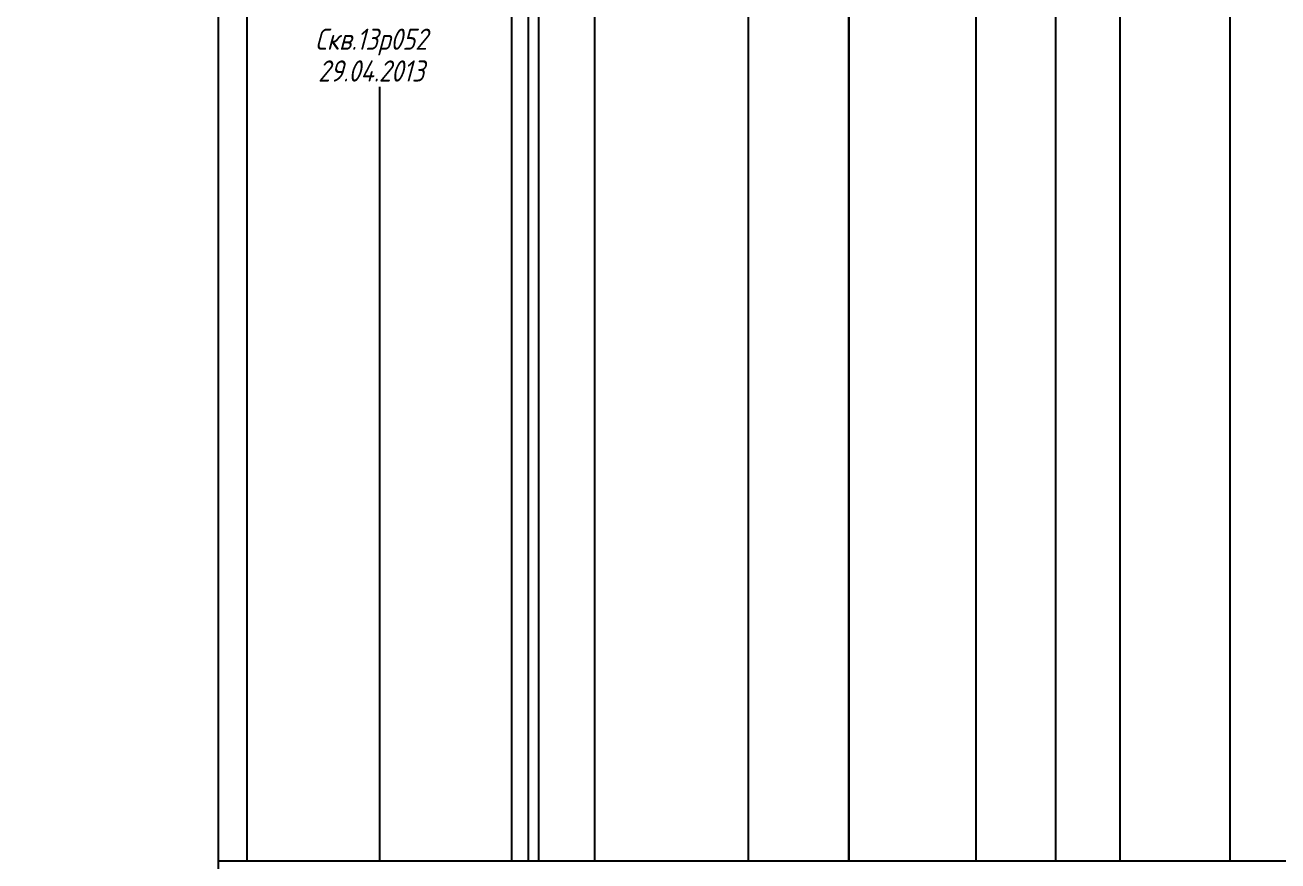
# Model space of a CAD drawing. Extents: x 0 to 1712, y -36 to 643.
# Drawn here: x 107.2 to 225.4, y 343.2 to 422.1 of the extents above; entities that cross this region are included whole.
import ezdxf
from ezdxf import colors
from ezdxf.entities.mleader import LeaderData, LeaderLine
from ezdxf.enums import TextEntityAlignment as Align
from ezdxf.math import Vec2, Vec3

# ---------------------------------------------------------------- set-up
doc = ezdxf.new("R2010")
doc.units = 0
doc.layers.add('ИИ_ГЕОЛОГИЯ_025', color=7, linetype='Continuous', lineweight=25)
doc.layers.add('ИИ_ПРОФИЛЬ_025', color=7, linetype='Continuous', lineweight=25)
doc.layers.add('Оформление', color=7, linetype='Continuous')
doc.layers.add('ТХ-Л', color=140, linetype='Continuous')
doc.styles.add('VNIPISIMPLEXCUR', font='simplex.shx', dxfattribs={"width": 0.8, "oblique": 15})

# ---------------------------------------------------------------- blocks, each defined once
blk = doc.blocks.new('1-2')
at = {"layer": 'Оформление'}
for p, q in [((154.82, 328.45), (154.82, 512.96)), ((125.57, 328.45), (125.57, 501.41))]:
    blk.add_line(p, q, dxfattribs=at)

msp = doc.modelspace()

# ---------------------------------------------------------------- linework, layer by layer
at = {"layer": 'ИИ_ПРОФИЛЬ_025', "flags": 128}
for points in [[(220.8976, 343.2274), (220.8976, 511.5274)], [(153.1076, 343.2274), (153.1076, 508.6774)], [(175.3993, 499.3471), (175.3976, 343.2274)], [(125.3976, 497.0774), (125.3976, 343.2274)], [(210.4876, 481.8001), (210.4876, 343.2274)], [(184.8976, 470.8232), (184.8976, 343.2274)], [(204.3976, 466.2948), (204.3976, 343.2274)], [(196.8976, 457.5702), (196.8976, 343.2274)], [(154.6476, 446.9679), (154.6476, 343.2274)], [(160.8976, 446.9679), (160.8976, 343.2274)], [(128.1076, 343.2274), (128.1076, 430.1246)], [(140.6026, 416.3042), (140.6026, 343.2274)], [(125.3976, 343.2274), (1125.3976, 343.2274)], [(125.3976, 343.2274), (125.3976, 40.2274)]]:
    msp.add_lwpolyline(points, dxfattribs=at)

# ---------------------------------------------------------------- block references
at = {"layer": 'ИИ_ГЕОЛОГИЯ_025'}
msp.add_blockref('1-2', (30.0788, 14.7747), dxfattribs=at)

# ---------------------------------------------------------------- texts
at = {"layer": 'ИИ_ГЕОЛОГИЯ_025', "style": 'VNIPISIMPLEXCUR', "oblique": 15, "width": 0.8}
for s, p in [('Скв.13р052', (139.8188, 421.8043)), ('29.04.2013', (139.8188, 418.8043))]:
    msp.add_text(s, height=2, dxfattribs=at).set_placement(p, align=Align.TOP_CENTER)

# ---------------------------------------------------------------- leaders
at = {"layer": 'ТХ-Л', "linetype": 'Continuous', "ltscale": 100}
ml = msp.add_multileader_mtext('Standard', dxfattribs=at)
ml.set_content('1\\P', color=256, style='VNIPISIMPLEXCUR')
ml.set_leader_properties()
ml.build(insert=Vec2(0, 0))
ml.multileader.update_dxf_attribs({"leader_type": 0, "has_dogleg": 0, "text_left_attachment_type": 0, "text_right_attachment_type": 0, "dogleg_length": 0.36})
ctx = ml.context
ctx.base_point, ctx.char_height = Vec3(1488.3937, 608.9497), 3.5
ctx.left_attachment, ctx.right_attachment = 0, 0
notes = []
notes.append((ctx, [(0, (0, 0, 0), (0, 0), (1, 0), 1, [])]))
ctx.mtext.insert, ctx.mtext.flow_direction = Vec3(1490.3937, 608.9497), 5
for ctx, leaders in notes:
    for number, flags, end, landing, length, lines in leaders:
        leader = LeaderData()
        leader.index, (leader.has_last_leader_line, leader.has_dogleg_vector, leader.attachment_direction) = number, flags
        leader.last_leader_point, leader.dogleg_vector, leader.dogleg_length = Vec3(end), Vec3(landing), length
        for number, points, colour, breaks in lines:
            line = LeaderLine()
            line.index, line.vertices, line.color, line.breaks = number, Vec3.list(points), colors.encode_raw_color(colour), breaks
            leader.lines.append(line)
        ctx.leaders.append(leader)

doc.saveas('drawing.dxf')
